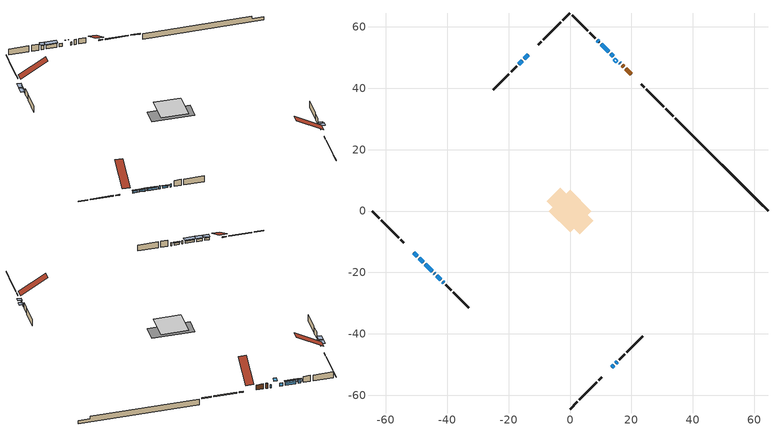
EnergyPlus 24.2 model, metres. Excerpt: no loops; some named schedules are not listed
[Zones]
conditioned space
 floor adiabatic (AdiabaticFloorConstruction): -6.85,0 0,6.85 6.85,0 0,-6.85 z0.92
 floor foundation (Slab1 construction): -7.57,3.22 -3.22,7.57 7.57,-3.22 3.22,-7.57 z-1.37
 wall outside (RimJoist1 construction): 0,-64.52 2.32,-62.2 / -64.52,0 -62.2,-2.32 / 0,64.52 -2.32,62.2 / 33.59,30.94 31.26,33.26 z0.92:1.22
 wall outside (RimJoist2 construction): 2.98,-61.54 8.74,-55.79 / -61.54,-2.98 -55.79,-8.74 / -2.98,61.54 -8.74,55.79 / 30.61,33.92 24.85,39.67 z0.92:1.22
 wall outside (RimJoist3 construction): 9.39,-55.13 10.4,-54.13 / -55.13,-9.39 -54.13,-10.4 / -9.39,55.13 -10.4,54.13 / 24.19,40.33 23.19,41.33 z0.92:1.22
 wall outside (AdiabaticWallConstruction 1): 19.91,44.62 18.18,46.34 / 17.53,47 17.09,47.43 z0.92:2.95
 wall outside (AdiabaticWallConstruction): 16.44,48.09 16.19,48.34 / -44.28,-20.25 -44.03,-20.5 / 14.09,50.43 13.35,51.18 / -41.46,-23.07 -41.21,-23.32 z0.92:2.14; 13.68,-50.85 14.22,-50.31 z0.92:2.45; 14.87,-49.65 15.41,-49.11 / -50.85,-13.68 -49.77,-14.76 z0.92:1.84; -49.11,-15.41 -47.82,-16.71 / -47.16,-17.36 -44.93,-19.59 z0.92:1.89; -43.37,-21.15 -42.11,-22.41 / -13.68,50.85 -14.94,49.59 z0.92:1.71; 12.69,51.83 10.11,54.42 z0.92:2.52; 9.45,55.07 8.87,55.65 z0.92:2.55; -15.59,48.93 -16.75,47.78 z0.92:1.66
 wall outside (Wall1 construction): 16.07,-48.45 17.9,-46.63 / -40.55,-23.98 -38.72,-25.8 / -17.4,47.12 -19.23,45.3 / 8.22,56.31 6.39,58.13 z0.92:3.36
 wall outside (Wall2 construction): 18.55,-45.97 23.63,-40.89 / -38.07,-26.46 -32.99,-31.54 / -19.88,44.64 -24.96,39.56 / 5.74,58.79 0.66,63.87 z0.92:3.36
 wall foundation (FoundationWall1 construction): 34.24,30.28,-1.37 34.24,30.28,0.92 61.5,3.03,0.92 61.5,3.03,-0.03 64.52,0,-0.03 64.52,0,-1.37
 window (WindowConstruction 8): 16.43,48.09 16.19,48.34 z0.92:2.14
 window (WindowConstruction 3): 13.68,-50.85 14.22,-50.31 z0.92:2.44
 window (WindowConstruction 4): 14.88,-49.65 15.41,-49.11 z0.92:1.83
 window (WindowConstruction 5): -50.85,-13.68 -49.77,-14.76 z0.92:1.83
 window (WindowConstruction 6): -49.11,-15.41 -47.82,-16.71 z0.92:1.89
 window (WindowConstruction 7): -47.16,-17.36 -44.93,-19.59 z0.92:1.89
 window (WindowConstruction 13): -44.28,-20.25 -44.03,-20.5 z0.92:2.14
 window (WindowConstruction 11): -43.37,-21.15 -42.11,-22.41 z0.92:1.71
 window (WindowConstruction 12): -13.68,50.85 -14.94,49.59 z0.92:1.71
 window (WindowConstruction 9): 14.09,50.44 13.35,51.17 z0.92:2.14
 window (WindowConstruction 10): -41.45,-23.07 -41.21,-23.32 z0.92:2.14
 window (WindowConstruction): 12.69,51.83 10.11,54.42 z0.92:2.52
 window (WindowConstruction 1): 9.45,55.07 8.87,55.65 z0.92:2.54
 window (WindowConstruction 2): -15.59,48.93 -16.75,47.78 z0.92:1.66
 door (Door): 19.91,44.62 18.18,46.34 z0.92:2.95
 door (Door 1): 17.53,47 17.09,47.43 z0.92:2.95
 ceiling adiabatic (AdiabaticFloorConstruction): 0,-6.85 6.85,0 0,6.85 -6.85,0 z0.92
 roof outside (Roof1 construction): 13.02,-51.5,3.36 6.22,-44.7,8.97 4.25,-46.67,8.97 11.05,-53.47,3.36; -51.5,-13.02,3.36 -44.7,-6.22,8.97 -46.67,-4.25,8.97 -53.47,-11.05,3.36; -13.02,51.5,3.36 -6.22,44.7,8.97 -4.25,46.67,8.97 -11.05,53.47,3.36; 20.56,43.96,3.36 13.76,37.15,8.97 15.73,35.18,8.97 22.53,41.99,3.36
 roof outside (AdiabaticRoofConstruction): 14.75,49.78,3.36 14.07,49.1,3.92 14.85,48.31,3.92 15.53,48.99,3.36
 skylight (SkylightConstruction): 14.75,49.78,3.36 14.07,49.1,3.92 14.85,48.31,3.92 15.53,48.99,3.36
shading: 14.43,-50.1 13.47,-51.06 14.54,-52.13 15.5,-51.17 z2.74; 15.63,-48.9 14.66,-49.86 15.74,-50.94 16.7,-49.98 z2.13; -49.56,-14.97 -51.06,-13.47 -52.13,-14.54 -50.63,-16.04 z2.13; -47.61,-16.92 -49.32,-15.2 -50.4,-16.28 -48.68,-17.99 z2.18; -44.72,-19.8 -47.37,-17.15 -48.45,-18.23 -45.8,-20.88 z2.18; -41.9,-22.62 -43.58,-20.94 -43.79,-21.15 -42.11,-22.84 z2.01; -15.15,49.38 -13.47,51.06 -14.54,52.13 -16.22,50.45 z2.01; 9.9,54.63 12.9,51.62 13.98,52.7 10.97,55.7 z2.82; 8.66,55.86 9.66,54.86 10.74,55.94 9.74,56.94 z2.84; -16.96,47.57 -15.38,49.14 -16.46,50.22 -18.03,48.64 z1.96
[Building]
Building 1: Terrain=Suburbs
[Site:Location]
Montreal Mirabel Intl AP_QC: Latitude {deg}=45.68; Longitude {deg}=-74.03; Time Zone {hr}=-5; Elevation {m}=82; Keep Site Location Information=Yes
[Site:GroundTemperature:Shallow]
0.642858, -1.75623, -1.94836, -0.80987, 3.76054, 8.30966, 12.2535, 14.7518, 14.9641, 12.9321, 9.08883, 4.67926
[Site:WaterMainsTemperature]
Calculation Method=Schedule; Temperature Schedule=mains temperature schedule
[Material] Roughness=Rough; Thermal Absorptance=0.9
Name | Thickness {m} | Conductivity {W/m-K} | Density {kg/m3} | Specific Heat {J/kg-K} | Solar Absorptance | Visible Absorptance
asphalt or fiberglass shingles | 0.00635 | 0.162714 | 1121.4 | 1465.45 | 0.4 | 0.4
asphalt or fiberglass shingles 1 | 0.00635 | 0.162714 | 1121.4 | 1465.45 | 0.7 | 0.7
concrete 4.0 in. | 0.1016 | 1.803125 | 2242.8 | 837.4 | 0.7 | 0.7
concrete 8.0 in. | 0.2032 | 1.803125 | 2242.8 | 837.4 | 0.7 | 0.7
door material | 0.04445 | 0.0639163 | 512.64 | 1214.23 | 0.7 | 0.7
exterior vertical ins | 0.067954 | 0.029427 | 32.04 | 1214.23 | 0.7 | 0.7
floor covering | 0.0127 | 0.0433444 | 54.468 | 1339.84 | 0.6 | 0.6
floor rigid ins; roof rigid ins 1; wall rigid ins 1 | 0.512978 | 0.029427 | 32.04 | 1214.23 | 0.7 | 0.7
floor stud and cavity | 0.1397 | 1.75129 | 37.0049 | 1207.88 | 0.7 | 0.7
furniture material conditioned space 1 | 0.1524 | 0.115458 | 640.8 | 1214.23 | 0.6 | 0.6
gypsum board | 0.0127 | 0.160291 | 801 | 837.4 | 0.6 | 0.6
gypsum board 1 | 0.0127 | 0.160291 | 801 | 837.4 | 0.7 | 0.7
osb sheathing 0.5 in. | 0.0127 | 0.115458 | 512.64 | 1214.23 | 0.7 | 0.7
osb sheathing 0.75 in. | 0.01905 | 0.115458 | 512.64 | 1214.23 | 0.7 | 0.7
osb sheathing 2.0 in. | 0.0508 | 0.115458 | 512.64 | 1214.23 | 0.7 | 0.7
rim joist rigid ins; wall rigid ins | 0.051816 | 0.029427 | 32.04 | 1214.23 | 0.7 | 0.7
rim joist rigid ins 1; roof rigid ins | 0.103632 | 0.029427 | 32.04 | 1214.23 | 0.7 | 0.7
rim joist stud and cavity | 0.0508 | 0.0363085 | 125.044 | 1163.47 | 0.6 | 0.6
rim joist stud and cavity 1 | 0.0508 | 0.0361266 | 125.044 | 1163.47 | 0.6 | 0.6
rim joist stud and cavity 2 | 0.0508 | 0.0597829 | 125.044 | 1163.47 | 0.6 | 0.6
roof stud and cavity | 0.2032 | 0.236639 | 78.34581 | 1123.46 | 0.7 | 0.7
roof stud and cavity 1 | 0.18415 | 1.78688 | 37.0049 | 1207.88 | 0.6 | 0.6
wall stud and cavity | 0.1397 | 0.14531 | 139.0536 | 1170.24 | 0.7 | 0.7
wall stud and cavity 1 | 0.1397 | 0.175919 | 139.0536 | 1170.24 | 0.7 | 0.7
wall stud and cavity 2 | 0.0889 | 0.380278 | 52.3479 | 1209.89 | 0.7 | 0.7
wall stud and cavity 3 | 0.0889 | 0.391764 | 83.0341 | 1211.67 | 0.7 | 0.7
wood siding | 0.0254 | 0.102417 | 544.68 | 1172.36 | 0.4 | 0.4
wood siding 1; wood siding 2; wood siding 3 | 0.0254 | 0.102417 | 544.68 | 1172.36 | 0.7 | 0.7
[WindowMaterial:SimpleGlazingSystem]
Name | U-Factor {W/m2-K} | Solar Heat Gain Coefficient
SkylightMaterial | 2.57744 | 0.5148
WindowMaterial | 2.904297 | 0.65
WindowMaterial 1 | 2.95029 | 0.58
WindowMaterial 10 | 3.05079 | 0.43
WindowMaterial 11 | 3.03319 | 0.49
WindowMaterial 12 | 2.97754 | 0.54
WindowMaterial 2 | 2.986628 | 0.52
WindowMaterial 3 | 2.958238 | 0.57
WindowMaterial 4 | 2.97868 | 0.53
WindowMaterial 5 | 3.03092 | 0.49
WindowMaterial 6 | 3.01899 | 0.51
WindowMaterial 7 | 2.97357 | 0.57
WindowMaterial 8 | 3.11041 | 0.4
WindowMaterial 9 | 2.98209 | 0.61
[Construction]
AdiabaticFloorConstruction: floor stud and cavity, floor rigid ins, osb sheathing 0.75 in., floor covering
AdiabaticRoofConstruction: asphalt or fiberglass shingles 1, roof rigid ins 1, osb sheathing 0.75 in., roof stud and cavity 1
AdiabaticWallConstruction: wood siding 2, wall rigid ins 1, wall stud and cavity 2, gypsum board
AdiabaticWallConstruction 1: wood siding 3, wall rigid ins 1, wall stud and cavity 2, gypsum board
Door; Door 1: door material
FoundationWall1 construction: concrete 8.0 in., gypsum board 1
furniture construction conditioned space 1: furniture material conditioned space 1
PartitionWallConstruction: gypsum board, wall stud and cavity 3, gypsum board
RimJoist1 construction: wood siding 1, rim joist rigid ins, osb sheathing 2.0 in., rim joist stud and cavity
RimJoist2 construction: wood siding 1, rim joist rigid ins, osb sheathing 2.0 in., rim joist stud and cavity 1
RimJoist3 construction: wood siding 1, rim joist rigid ins 1, osb sheathing 2.0 in., rim joist stud and cavity 2
Roof1 construction: asphalt or fiberglass shingles, roof rigid ins, osb sheathing 0.75 in., roof stud and cavity, gypsum board
SkylightConstruction: SkylightMaterial
Slab1 construction: concrete 4.0 in.
Wall1 construction: wood siding, wall rigid ins, osb sheathing 0.5 in., wall stud and cavity, gypsum board
Wall2 construction: wood siding, wall rigid ins, osb sheathing 0.5 in., wall stud and cavity 1, gypsum board
WindowConstruction: WindowMaterial
WindowConstruction 1: WindowMaterial 1
WindowConstruction 10; WindowConstruction 13: WindowMaterial 10
WindowConstruction 11: WindowMaterial 11
WindowConstruction 12: WindowMaterial 12
WindowConstruction 2: WindowMaterial 2
WindowConstruction 3: WindowMaterial 3
WindowConstruction 4: WindowMaterial 4
WindowConstruction 5: WindowMaterial 5
WindowConstruction 6: WindowMaterial 6
WindowConstruction 7: WindowMaterial 7
WindowConstruction 8: WindowMaterial 8
WindowConstruction 9: WindowMaterial 9
[Zone]
conditioned space: Multiplier=1; Volume {m3}=576.9; Part of Total Floor Area=Yes
[Space]
conditioned space 1: Zone=conditioned space; Volume {m3}=576.9
[SurfaceProperty:ExposedFoundationPerimeter]
Slab1: Exposed Perimeter Calculation Method=TotalExposedPerimeter; Total Exposed Perimeter {m}=42.824
[InternalMass] Zone or ZoneList=conditioned space; Space or SpaceList=conditioned space 1
Name | Construction | Surface Area {m2}
furniture mass conditioned space 1 | furniture construction conditioned space 1 | 75.0518
partition wall mass | PartitionWallConstruction | 187.63
[Lights]
interior lighting: Zone or ZoneList or Space or SpaceList=conditioned space 1; Schedule=interior lighting schedule; Design Level Calculation Method=LightingLevel; Lighting Level {W}=343.2; Return Air Fraction=0; Fraction Radiant=0.6; Fraction Visible=0.2; Fraction Replaceable=1
[People]
occupants: Zone or ZoneList or Space or SpaceList=conditioned space 1; Number of People Schedule=occupants schedule; Number of People Calculation Method=People; Number of People=3; Fraction Radiant=0.314171; Sensible Heat Fraction=0.56303; Activity Level Schedule=occupants activity schedule; Carbon Dioxide Generation Rate {m3/s-W}=0; Enable ASHRAE 55 Comfort Warnings=No; Mean Radiant Temperature Calculation Type=EnclosureAveraged
[ElectricEquipment] Zone or ZoneList or Space or SpaceList=conditioned space 1; Design Level Calculation Method=EquipmentLevel
Name | Schedule | Design Level {W} | Fraction Latent | Fraction Radiant | Fraction Lost
clothes dryer | clothes dryer schedule | 140.772 | 0.015 | 0.081 | 0.85
clothes washer | clothes washer schedule | 32.1985 | 0.03 | 0.162 | 0.7
cooking range | cooking range schedule | 215.147 | 0.08 | 0.432 | 0.2
dishwasher | dishwasher schedule | 66.8632 | 0.3 | 0.18 | 0.4
fridge | fridge schedule | 72.9452 | 0 | 0.6 | 0
mech vent house fan | mech vent house fan schedule | 0 | 0 | 0 | 1
mech vent house fan cfis | mech vent house fan cfis schedule | 0 | 0 | 0 | 0
mech vent range fan 0 | mech vent range fan 0 schedule | 57 | 0 | 0 | 1
misc plug loads | misc plug loads schedule | 494.7 | 0.045 | 0.513 | 0.1
whole house fan | Always On Discrete | 0 | 0 | 0 | 1
[OtherEquipment] Zone or ZoneList or Space or SpaceList=conditioned space 1; Design Level Calculation Method=EquipmentLevel
Name | Fuel Type | Schedule | Design Level {W} | Fraction Latent | Fraction Radiant | Fraction Lost
clothes dryer 1 | Electricity | clothes dryer schedule | 0 | 0.015 | 0.081 | 0.85
cooking range 1 | Electricity | cooking range schedule | 0 | 0.08 | 0.432 | 0.2
general water use latent | None | general water use schedule | 62.594 | 1 | 0 | 0
general water use sensible | None | general water use schedule | -61.6891 | 0 | 0.6 | 0
mech vent house fan latent load | None | Always On Discrete | 0 | 1 | 0 | 0
mech vent house fan sensible load | None | Always On Discrete | 0 | 0 | 0 | 0
water heater energy adjustment1 | Electricity | Always On Discrete | 0.01 | 0 | 0 | 1
[ZoneInfiltration:DesignFlowRate] Zone or ZoneList or Space or SpaceList=conditioned space 1; Schedule=Always On Discrete; Design Flow Rate Calculation Method=Flow/Zone; Design Flow Rate {m3/s}=0
infil flow; natural vent flow; whole house fan flow
[ZoneControl:Thermostat]
conditioned space Thermostat: Zone or ZoneList=conditioned space; Control Type Schedule=conditioned space Thermostat Schedule; Control 1=conditioned space temperature setpoint; Temperature Difference Between Cutout And Setpoint {deltaC}=0
[ThermostatSetpoint:DualSetpoint]
conditioned space temperature setpoint: Heating Setpoint Temperature Schedule=heating setpoint; Cooling Setpoint Temperature Schedule=cooling setpoint
[Zone equipment]
conditioned space: electric baseboard
[Foundation:Kiva]
Foundation Kiva 1: Initial Indoor Air Temperature {C}=18; Wall Height Above Grade {m}=0.919978; Wall Depth Below Slab {m}=0.2032; Custom Block Material Name 1=exterior vertical ins; Custom Block Depth 1 {m}=2.28999; Custom Block X Position 1 {m}=0.2159; Custom Block Z Position 1 {m}=0
[Foundation:Kiva:Settings]
Soil Conductivity {W/m-K}=0.849921; Soil Density {kg/m3}=1842.3; Soil Specific Heat {J/kg-K}=418.7; Ground Solar Absorptivity=0.9; Ground Thermal Absorptivity=0.9; Ground Surface Roughness {m}=0.03; Far-Field Width {m}=40; Deep-Ground Boundary Condition=ZeroFlux; Deep-Ground Depth {m}=40; Minimum Cell Dimension {m}=0.2; Maximum Cell Growth Coefficient=3; Simulation Timestep=Timestep
[Exterior:Lights]
exterior lighting: Schedule=exterior lighting schedule; Design Level {W}=75.6
[EnergyManagementSystem:Sensor] Output:Variable or Output:Meter Index Key=conditioned space
Name | Output:Variable or Output:Meter
conditioned_space_clg_unmet_s | Zone Cooling Setpoint Not Met Time
conditioned_space_htg_unmet_s | Zone Heating Setpoint Not Met Time
fridge_tin_s; tin_s; tin_s_1 | Zone Mean Air Temperature
tout_s | Zone Outdoor Air Drybulb Temperature
win_s | Zone Air Humidity Ratio
[Schedule:Week:Daily]
interior lighting schedule Week Rule - Jan1-Jan27: interior lighting schedule day, interior lighting schedule day, interior lighting schedule day, interior lighting schedule day, interior lighting schedule day, interior lighting schedule day, interior lighting schedule day, interior lighting schedule default day, interior lighting schedule default day, interior lighting schedule default day, interior lighting schedule default day, interior lighting schedule default day
interior lighting schedule Week Rule - Jan28-Feb3: interior lighting schedule day, interior lighting schedule day, interior lighting schedule day, interior lighting schedule day, interior lighting schedule day 1, interior lighting schedule day 1, interior lighting schedule day 1, interior lighting schedule default day, interior lighting schedule default day, interior lighting schedule default day, interior lighting schedule default day, interior lighting schedule default day
interior lighting schedule Week Rule - Feb4-Feb24: interior lighting schedule day 1, interior lighting schedule day 1, interior lighting schedule day 1, interior lighting schedule day 1, interior lighting schedule day 1, interior lighting schedule day 1, interior lighting schedule day 1, interior lighting schedule default day, interior lighting schedule default day, interior lighting schedule default day, interior lighting schedule default day, interior lighting schedule default day
interior lighting schedule Week Rule - Feb25-Mar3: interior lighting schedule day 1, interior lighting schedule day 1, interior lighting schedule day 1, interior lighting schedule day 1, interior lighting schedule day 2, interior lighting schedule day 2, interior lighting schedule day 2, interior lighting schedule default day, interior lighting schedule default day, interior lighting schedule default day, interior lighting schedule default day, interior lighting schedule default day
interior lighting schedule Week Rule - Mar4-Mar31: interior lighting schedule day 2, interior lighting schedule day 2, interior lighting schedule day 2, interior lighting schedule day 2, interior lighting schedule day 2, interior lighting schedule day 2, interior lighting schedule day 2, interior lighting schedule default day, interior lighting schedule default day, interior lighting schedule default day, interior lighting schedule default day, interior lighting schedule default day
interior lighting schedule Week Rule - Apr1-Apr28: interior lighting schedule day 3, interior lighting schedule day 3, interior lighting schedule day 3, interior lighting schedule day 3, interior lighting schedule day 3, interior lighting schedule day 3, interior lighting schedule day 3, interior lighting schedule default day, interior lighting schedule default day, interior lighting schedule default day, interior lighting schedule default day, interior lighting schedule default day
interior lighting schedule Week Rule - Apr29-May5: interior lighting schedule day 3, interior lighting schedule day 3, interior lighting schedule day 4, interior lighting schedule day 4, interior lighting schedule day 4, interior lighting schedule day 4, interior lighting schedule day 4, interior lighting schedule default day, interior lighting schedule default day, interior lighting schedule default day, interior lighting schedule default day, interior lighting schedule default day
interior lighting schedule Week Rule - May6-May26: interior lighting schedule day 4, interior lighting schedule day 4, interior lighting schedule day 4, interior lighting schedule day 4, interior lighting schedule day 4, interior lighting schedule day 4, interior lighting schedule day 4, interior lighting schedule default day, interior lighting schedule default day, interior lighting schedule default day, interior lighting schedule default day, interior lighting schedule default day
interior lighting schedule Week Rule - May27-Jun2: interior lighting schedule day 4, interior lighting schedule day 4, interior lighting schedule day 4, interior lighting schedule day 4, interior lighting schedule day 4, interior lighting schedule day 5, interior lighting schedule day 5, interior lighting schedule default day, interior lighting schedule default day, interior lighting schedule default day, interior lighting schedule default day, interior lighting schedule default day
interior lighting schedule Week Rule - Jun3-Jun30: interior lighting schedule day 5, interior lighting schedule day 5, interior lighting schedule day 5, interior lighting schedule day 5, interior lighting schedule day 5, interior lighting schedule day 5, interior lighting schedule day 5, interior lighting schedule default day, interior lighting schedule default day, interior lighting schedule default day, interior lighting schedule default day, interior lighting schedule default day
interior lighting schedule Week Rule - Jul1-Jul28: interior lighting schedule day 6, interior lighting schedule day 6, interior lighting schedule day 6, interior lighting schedule day 6, interior lighting schedule day 6, interior lighting schedule day 6, interior lighting schedule day 6, interior lighting schedule default day, interior lighting schedule default day, interior lighting schedule default day, interior lighting schedule default day, interior lighting schedule default day
interior lighting schedule Week Rule - Jul29-Aug4: interior lighting schedule day 6, interior lighting schedule day 6, interior lighting schedule day 6, interior lighting schedule day 7, interior lighting schedule day 7, interior lighting schedule day 7, interior lighting schedule day 7, interior lighting schedule default day, interior lighting schedule default day, interior lighting schedule default day, interior lighting schedule default day, interior lighting schedule default day
interior lighting schedule Week Rule - Aug5-Aug25: interior lighting schedule day 7, interior lighting schedule day 7, interior lighting schedule day 7, interior lighting schedule day 7, interior lighting schedule day 7, interior lighting schedule day 7, interior lighting schedule day 7, interior lighting schedule default day, interior lighting schedule default day, interior lighting schedule default day, interior lighting schedule default day, interior lighting schedule default day
interior lighting schedule Week Rule - Aug26-Sep1: interior lighting schedule day 7, interior lighting schedule day 7, interior lighting schedule day 7, interior lighting schedule day 7, interior lighting schedule day 7, interior lighting schedule day 7, interior lighting schedule day 8, interior lighting schedule default day, interior lighting schedule default day, interior lighting schedule default day, interior lighting schedule default day, interior lighting schedule default day
interior lighting schedule Week Rule - Sep2-Sep29: interior lighting schedule day 8, interior lighting schedule day 8, interior lighting schedule day 8, interior lighting schedule day 8, interior lighting schedule day 8, interior lighting schedule day 8, interior lighting schedule day 8, interior lighting schedule default day, interior lighting schedule default day, interior lighting schedule default day, interior lighting schedule default day, interior lighting schedule default day
interior lighting schedule Week Rule - Sep30-Oct6: interior lighting schedule day 8, interior lighting schedule day 9, interior lighting schedule day 9, interior lighting schedule day 9, interior lighting schedule day 9, interior lighting schedule day 9, interior lighting schedule day 9, interior lighting schedule default day, interior lighting schedule default day, interior lighting schedule default day, interior lighting schedule default day, interior lighting schedule default day
interior lighting schedule Week Rule - Oct7-Oct27: interior lighting schedule day 9, interior lighting schedule day 9, interior lighting schedule day 9, interior lighting schedule day 9, interior lighting schedule day 9, interior lighting schedule day 9, interior lighting schedule day 9, interior lighting schedule default day, interior lighting schedule default day, interior lighting schedule default day, interior lighting schedule default day, interior lighting schedule default day
interior lighting schedule Week Rule - Oct28-Nov3: interior lighting schedule day 9, interior lighting schedule day 9, interior lighting schedule day 9, interior lighting schedule day 9, interior lighting schedule day 10, interior lighting schedule day 10, interior lighting schedule day 10, interior lighting schedule default day, interior lighting schedule default day, interior lighting schedule default day, interior lighting schedule default day, interior lighting schedule default day
interior lighting schedule Week Rule - Nov4-Nov24: interior lighting schedule day 10, interior lighting schedule day 10, interior lighting schedule day 10, interior lighting schedule day 10, interior lighting schedule day 10, interior lighting schedule day 10, interior lighting schedule day 10, interior lighting schedule default day, interior lighting schedule default day, interior lighting schedule default day, interior lighting schedule default day, interior lighting schedule default day
interior lighting schedule Week Rule - Nov25-Dec1: interior lighting schedule day 10, interior lighting schedule day 10, interior lighting schedule day 10, interior lighting schedule day 10, interior lighting schedule day 10, interior lighting schedule day 10, interior lighting schedule day 11, interior lighting schedule default day, interior lighting schedule default day, interior lighting schedule default day, interior lighting schedule default day, interior lighting schedule default day
interior lighting schedule Week Rule - Dec2-Dec31: interior lighting schedule day 11, interior lighting schedule day 11, interior lighting schedule day 11, interior lighting schedule day 11, interior lighting schedule day 11, interior lighting schedule day 11, interior lighting schedule day 11, interior lighting schedule default day, interior lighting schedule default day, interior lighting schedule default day, interior lighting schedule default day, interior lighting schedule default day
occupants schedule Week Rule - Jan1-Dec31: occupants schedule day, occupants schedule day, occupants schedule day, occupants schedule day, occupants schedule day, occupants schedule day, occupants schedule day, occupants schedule default day, occupants schedule default day, occupants schedule default day, occupants schedule default day, occupants schedule default day
clothes dryer schedule Week Rule - Jan1-Dec31: clothes dryer schedule day, clothes dryer schedule day, clothes dryer schedule day, clothes dryer schedule day, clothes dryer schedule day, clothes dryer schedule day, clothes dryer schedule day, clothes dryer schedule default day, clothes dryer schedule default day, clothes dryer schedule default day, clothes dryer schedule default day, clothes dryer schedule default day
clothes washer schedule Week Rule - Jan1-Dec31: clothes washer schedule day, clothes washer schedule day, clothes washer schedule day, clothes washer schedule day, clothes washer schedule day, clothes washer schedule day, clothes washer schedule day, clothes washer schedule default day, clothes washer schedule default day, clothes washer schedule default day, clothes washer schedule default day, clothes washer schedule default day
cooking range schedule Week Rule - Jan1-Dec31: cooking range schedule day, cooking range schedule day, cooking range schedule day, cooking range schedule day, cooking range schedule day, cooking range schedule day, cooking range schedule day, cooking range schedule default day, cooking range schedule default day, cooking range schedule default day, cooking range schedule default day, cooking range schedule default day
dishwasher schedule Week Rule - Jan1-Dec31: dishwasher schedule day, dishwasher schedule day, dishwasher schedule day, dishwasher schedule day, dishwasher schedule day, dishwasher schedule day, dishwasher schedule day, dishwasher schedule default day, dishwasher schedule default day, dishwasher schedule default day, dishwasher schedule default day, dishwasher schedule default day
mech vent range fan 0 schedule Week Rule - Jan1-Dec31: mech vent range fan 0 schedule day, mech vent range fan 0 schedule day, mech vent range fan 0 schedule day, mech vent range fan 0 schedule day, mech vent range fan 0 schedule day, mech vent range fan 0 schedule day, mech vent range fan 0 schedule day, mech vent range fan 0 schedule default day, mech vent range fan 0 schedule default day, mech vent range fan 0 schedule default day, mech vent range fan 0 schedule default day, mech vent range fan 0 schedule default day
misc plug loads schedule Week Rule - Jan1-Dec31: misc plug loads schedule day, misc plug loads schedule day, misc plug loads schedule day, misc plug loads schedule day, misc plug loads schedule day, misc plug loads schedule day, misc plug loads schedule day, misc plug loads schedule default day, misc plug loads schedule default day, misc plug loads schedule default day, misc plug loads schedule default day, misc plug loads schedule default day
general water use schedule Week Rule - Jan1-Dec31: general water use schedule day, general water use schedule day, general water use schedule day, general water use schedule day, general water use schedule day, general water use schedule day, general water use schedule day, general water use schedule default day, general water use schedule default day, general water use schedule default day, general water use schedule default day, general water use schedule default day
exterior lighting schedule Week Rule - Jan1-Jan27: exterior lighting schedule day, exterior lighting schedule day, exterior lighting schedule day, exterior lighting schedule day, exterior lighting schedule day, exterior lighting schedule day, exterior lighting schedule day, exterior lighting schedule default day, exterior lighting schedule default day, exterior lighting schedule default day, exterior lighting schedule default day, exterior lighting schedule default day
exterior lighting schedule Week Rule - Jan28-Feb3: exterior lighting schedule day, exterior lighting schedule day, exterior lighting schedule day, exterior lighting schedule day, exterior lighting schedule day 1, exterior lighting schedule day 1, exterior lighting schedule day 1, exterior lighting schedule default day, exterior lighting schedule default day, exterior lighting schedule default day, exterior lighting schedule default day, exterior lighting schedule default day
exterior lighting schedule Week Rule - Feb4-Feb24: exterior lighting schedule day 1, exterior lighting schedule day 1, exterior lighting schedule day 1, exterior lighting schedule day 1, exterior lighting schedule day 1, exterior lighting schedule day 1, exterior lighting schedule day 1, exterior lighting schedule default day, exterior lighting schedule default day, exterior lighting schedule default day, exterior lighting schedule default day, exterior lighting schedule default day
exterior lighting schedule Week Rule - Feb25-Mar3: exterior lighting schedule day 1, exterior lighting schedule day 1, exterior lighting schedule day 1, exterior lighting schedule day 1, exterior lighting schedule day 2, exterior lighting schedule day 2, exterior lighting schedule day 2, exterior lighting schedule default day, exterior lighting schedule default day, exterior lighting schedule default day, exterior lighting schedule default day, exterior lighting schedule default day
exterior lighting schedule Week Rule - Mar4-Mar31: exterior lighting schedule day 2, exterior lighting schedule day 2, exterior lighting schedule day 2, exterior lighting schedule day 2, exterior lighting schedule day 2, exterior lighting schedule day 2, exterior lighting schedule day 2, exterior lighting schedule default day, exterior lighting schedule default day, exterior lighting schedule default day, exterior lighting schedule default day, exterior lighting schedule default day
exterior lighting schedule Week Rule - Apr1-Apr28: exterior lighting schedule day 3, exterior lighting schedule day 3, exterior lighting schedule day 3, exterior lighting schedule day 3, exterior lighting schedule day 3, exterior lighting schedule day 3, exterior lighting schedule day 3, exterior lighting schedule default day, exterior lighting schedule default day, exterior lighting schedule default day, exterior lighting schedule default day, exterior lighting schedule default day
exterior lighting schedule Week Rule - Apr29-May5: exterior lighting schedule day 3, exterior lighting schedule day 3, exterior lighting schedule day 4, exterior lighting schedule day 4, exterior lighting schedule day 4, exterior lighting schedule day 4, exterior lighting schedule day 4, exterior lighting schedule default day, exterior lighting schedule default day, exterior lighting schedule default day, exterior lighting schedule default day, exterior lighting schedule default day
exterior lighting schedule Week Rule - May6-May26: exterior lighting schedule day 4, exterior lighting schedule day 4, exterior lighting schedule day 4, exterior lighting schedule day 4, exterior lighting schedule day 4, exterior lighting schedule day 4, exterior lighting schedule day 4, exterior lighting schedule default day, exterior lighting schedule default day, exterior lighting schedule default day, exterior lighting schedule default day, exterior lighting schedule default day
exterior lighting schedule Week Rule - May27-Jun2: exterior lighting schedule day 4, exterior lighting schedule day 4, exterior lighting schedule day 4, exterior lighting schedule day 4, exterior lighting schedule day 4, exterior lighting schedule day 5, exterior lighting schedule day 5, exterior lighting schedule default day, exterior lighting schedule default day, exterior lighting schedule default day, exterior lighting schedule default day, exterior lighting schedule default day
exterior lighting schedule Week Rule - Jun3-Jun30: exterior lighting schedule day 5, exterior lighting schedule day 5, exterior lighting schedule day 5, exterior lighting schedule day 5, exterior lighting schedule day 5, exterior lighting schedule day 5, exterior lighting schedule day 5, exterior lighting schedule default day, exterior lighting schedule default day, exterior lighting schedule default day, exterior lighting schedule default day, exterior lighting schedule default day
exterior lighting schedule Week Rule - Jul1-Jul28: exterior lighting schedule day 6, exterior lighting schedule day 6, exterior lighting schedule day 6, exterior lighting schedule day 6, exterior lighting schedule day 6, exterior lighting schedule day 6, exterior lighting schedule day 6, exterior lighting schedule default day, exterior lighting schedule default day, exterior lighting schedule default day, exterior lighting schedule default day, exterior lighting schedule default day
exterior lighting schedule Week Rule - Jul29-Aug4: exterior lighting schedule day 6, exterior lighting schedule day 6, exterior lighting schedule day 6, exterior lighting schedule day 7, exterior lighting schedule day 7, exterior lighting schedule day 7, exterior lighting schedule day 7, exterior lighting schedule default day, exterior lighting schedule default day, exterior lighting schedule default day, exterior lighting schedule default day, exterior lighting schedule default day
exterior lighting schedule Week Rule - Aug5-Aug25: exterior lighting schedule day 7, exterior lighting schedule day 7, exterior lighting schedule day 7, exterior lighting schedule day 7, exterior lighting schedule day 7, exterior lighting schedule day 7, exterior lighting schedule day 7, exterior lighting schedule default day, exterior lighting schedule default day, exterior lighting schedule default day, exterior lighting schedule default day, exterior lighting schedule default day
exterior lighting schedule Week Rule - Aug26-Sep1: exterior lighting schedule day 7, exterior lighting schedule day 7, exterior lighting schedule day 7, exterior lighting schedule day 7, exterior lighting schedule day 7, exterior lighting schedule day 7, exterior lighting schedule day 8, exterior lighting schedule default day, exterior lighting schedule default day, exterior lighting schedule default day, exterior lighting schedule default day, exterior lighting schedule default day
exterior lighting schedule Week Rule - Sep2-Sep29: exterior lighting schedule day 8, exterior lighting schedule day 8, exterior lighting schedule day 8, exterior lighting schedule day 8, exterior lighting schedule day 8, exterior lighting schedule day 8, exterior lighting schedule day 8, exterior lighting schedule default day, exterior lighting schedule default day, exterior lighting schedule default day, exterior lighting schedule default day, exterior lighting schedule default day
exterior lighting schedule Week Rule - Sep30-Oct6: exterior lighting schedule day 8, exterior lighting schedule day 9, exterior lighting schedule day 9, exterior lighting schedule day 9, exterior lighting schedule day 9, exterior lighting schedule day 9, exterior lighting schedule day 9, exterior lighting schedule default day, exterior lighting schedule default day, exterior lighting schedule default day, exterior lighting schedule default day, exterior lighting schedule default day
[Schedule:Year]
interior lighting schedule: interior lighting schedule Week Rule - Jan1-Jan27, 1, 1, 1, 27, interior lighting schedule Week Rule - Jan28-Feb3, 1, 28, 2, 3, interior lighting schedule Week Rule - Feb4-Feb24, 2, 4, 2, 24, interior lighting schedule Week Rule - Feb25-Mar3, 2, 25, 3, 3, interior lighting schedule Week Rule - Mar4-Mar31, 3, 4, 3, 31, interior lighting schedule Week Rule - Apr1-Apr28, 4, 1, 4, 28, interior lighting schedule Week Rule - Apr29-May5, 4, 29, 5, 5, interior lighting schedule Week Rule - May6-May26, 5, 6, 5, 26, interior lighting schedule Week Rule - May27-Jun2, 5, 27, 6, 2, interior lighting schedule Week Rule - Jun3-Jun30, 6, 3, 6, 30, interior lighting schedule Week Rule - Jul1-Jul28, 7, 1, 7, 28, interior lighting schedule Week Rule - Jul29-Aug4, 7, 29, 8, 4, interior lighting schedule Week Rule - Aug5-Aug25, 8, 5, 8, 25, interior lighting schedule Week Rule - Aug26-Sep1, 8, 26, 9, 1, interior lighting schedule Week Rule - Sep2-Sep29, 9, 2, 9, 29, interior lighting schedule Week Rule - Sep30-Oct6, 9, 30, 10, 6, interior lighting schedule Week Rule - Oct7-Oct27, 10, 7, 10, 27, interior lighting schedule Week Rule - Oct28-Nov3, 10, 28, 11, 3, interior lighting schedule Week Rule - Nov4-Nov24, 11, 4, 11, 24, interior lighting schedule Week Rule - Nov25-Dec1, 11, 25, 12, 1, interior lighting schedule Week Rule - Dec2-Dec31, 12, 2, 12, 31
occupants schedule: occupants schedule Week Rule - Jan1-Dec31, 1, 1, 12, 31
clothes dryer schedule: clothes dryer schedule Week Rule - Jan1-Dec31, 1, 1, 12, 31
clothes washer schedule: clothes washer schedule Week Rule - Jan1-Dec31, 1, 1, 12, 31
cooking range schedule: cooking range schedule Week Rule - Jan1-Dec31, 1, 1, 12, 31
dishwasher schedule: dishwasher schedule Week Rule - Jan1-Dec31, 1, 1, 12, 31
mech vent range fan 0 schedule: mech vent range fan 0 schedule Week Rule - Jan1-Dec31, 1, 1, 12, 31
misc plug loads schedule: misc plug loads schedule Week Rule - Jan1-Dec31, 1, 1, 12, 31
general water use schedule: general water use schedule Week Rule - Jan1-Dec31, 1, 1, 12, 31
exterior lighting schedule: exterior lighting schedule Week Rule - Jan1-Jan27, 1, 1, 1, 27, exterior lighting schedule Week Rule - Jan28-Feb3, 1, 28, 2, 3, exterior lighting schedule Week Rule - Feb4-Feb24, 2, 4, 2, 24, exterior lighting schedule Week Rule - Feb25-Mar3, 2, 25, 3, 3, exterior lighting schedule Week Rule - Mar4-Mar31, 3, 4, 3, 31, exterior lighting schedule Week Rule - Apr1-Apr28, 4, 1, 4, 28, exterior lighting schedule Week Rule - Apr29-May5, 4, 29, 5, 5, exterior lighting schedule Week Rule - May6-May26, 5, 6, 5, 26, exterior lighting schedule Week Rule - May27-Jun2, 5, 27, 6, 2, exterior lighting schedule Week Rule - Jun3-Jun30, 6, 3, 6, 30, exterior lighting schedule Week Rule - Jul1-Jul28, 7, 1, 7, 28, exterior lighting schedule Week Rule - Jul29-Aug4, 7, 29, 8, 4, exterior lighting schedule Week Rule - Aug5-Aug25, 8, 5, 8, 25, exterior lighting schedule Week Rule - Aug26-Sep1, 8, 26, 9, 1, exterior lighting schedule Week Rule - Sep2-Sep29, 9, 2, 9, 29, exterior lighting schedule Week Rule - Sep30-Oct6, 9, 30, 10, 6, exterior lighting schedule Week Rule - Oct7-Oct27, 10, 7, 10, 27, exterior lighting schedule Week Rule - Oct28-Nov3, 10, 28, 11, 3, exterior lighting schedule Week Rule - Nov4-Nov24, 11, 4, 11, 24, exterior lighting schedule Week Rule - Nov25-Dec1, 11, 25, 12, 1, exterior lighting schedule Week Rule - Dec2-Dec31, 12, 2, 12, 31
[Schedule:Constant]
Name | Hourly Value
occupants activity schedule | 117.228
fridge schedule | 0
mech vent house fan schedule; mech vent house fan cfis schedule; Always On Discrete | 1
[Schedule:Compact]
conditioned space Thermostat Schedule: Through: 12/31, For: AllDays, Until: 24:00, 4
mains temperature schedule: Through: 01/01, For: AllDays, Until: 24:00, 5.61444, Through: 01/02, For: AllDays, Until: 24:00, 5.535, Through: 01/03, For: AllDays, Until: 24:00, 5.45667, Through: 01/04, For: AllDays, Until: 24:00, 5.37944, Through: 01/05, For: AllDays, Until: 24:00, 5.30333, Through: 01/06, For: AllDays, Until: 24:00, 5.22889, Through: 01/07, For: AllDays, Until: 24:00, 5.15611, Through: 01/08, For: AllDays, Until: 24:00, 5.08389, Through: 01/09, For: AllDays, Until: 24:00, 5.01333, Through: 01/10, For: AllDays, Until: 24:00, 4.94444, Through: 01/11, For: AllDays, Until: 24:00, 4.87667, Through: 01/12, For: AllDays, Until: 24:00, 4.81056, Through: 01/13, For: AllDays, Until: 24:00, 4.74556, Through: 01/14, For: AllDays, Until: 24:00, 4.68222, Through: 01/15, For: AllDays, Until: 24:00, 4.62056, Through: 01/16, For: AllDays, Until: 24:00, 4.56, Through: 01/17, For: AllDays, Until: 24:00, 4.50111, Through: 01/18, For: AllDays, Until: 24:00, 4.44389, Through: 01/19, For: AllDays, Until: 24:00, 4.38778, Through: 01/20, For: AllDays, Until: 24:00, 4.33389, Through: 01/21, For: AllDays, Until: 24:00, 4.28111, Through: 01/22, For: AllDays, Until: 24:00, 4.23, Through: 01/23, For: AllDays, Until: 24:00, 4.18056, Through: 01/24, For: AllDays, Until: 24:00, 4.13278, Through: 01/25, For: AllDays, Until: 24:00, 4.08667, Through: 01/26, For: AllDays, Until: 24:00, 4.04222, Through: 01/27, For: AllDays, Until: 24:00, 3.99944, Through: 01/28, For: AllDays, Until: 24:00, 3.95833, Through: 01/29, For: AllDays, Until: 24:00, 3.91889, Through: 01/30, For: AllDays, Until: 24:00, 3.88111, Through: 01/31, For: AllDays, Until: 24:00, 3.845, Through: 02/01, For: AllDays, Until: 24:00, 3.81056, Through: 02/02, For: AllDays, Until: 24:00, 3.77778, Through: 02/03, For: AllDays, Until: 24:00, 3.74722, Through: 02/04, For: AllDays, Until: 24:00, 3.71833, Through: 02/05, For: AllDays, Until: 24:00, 3.69056, Through: 02/06, For: AllDays, Until: 24:00, 3.66556, Through: 02/07, For: AllDays, Until: 24:00, 3.64167, Through: 02/08, For: AllDays, Until: 24:00, 3.61944, Through: 02/09, For: AllDays, Until: 24:00, 3.59944, Through: 02/10, For: AllDays, Until: 24:00, 3.58111, Through: 02/11, For: AllDays, Until: 24:00, 3.56444, Through: 02/12, For: AllDays, Until: 24:00, 3.55, Through: 02/13, For: AllDays, Until: 24:00, 3.53667, Through: 02/14, For: AllDays, Until: 24:00, 3.52556, Through: 02/15, For: AllDays, Until: 24:00, 3.51667, Through: 02/16, For: AllDays, Until: 24:00, 3.50889, Through: 02/17, For: AllDays, Until: 24:00, 3.50333, Through: 02/18, For: AllDays, Until: 24:00, 3.49944, Through: 02/19, For: AllDays, Until: 24:00, 3.49778, Through: 02/20, For: AllDays, Until: 24:00, 3.49778, Through: 02/21, For: AllDays, Until: 24:00, 3.49944, Through: 02/22, For: AllDays, Until: 24:00, 3.50278, Through: 02/23, For: AllDays, Until: 24:00, 3.50833, Through: 02/24, For: AllDays, Until: 24:00, 3.515, Through: 02/25, For: AllDays, Until: 24:00, 3.52444, Through: 02/26, For: AllDays, Until: 24:00, 3.535, Through: 02/27, For: AllDays, Until: 24:00, 3.54778, Through: 02/28, For: AllDays, Until: 24:00, 3.56222, Through: 03/01, For: AllDays, Until: 24:00, 3.57833, Through: 03/02, For: AllDays, Until: 24:00, 3.59667, Through: 03/03, For: AllDays, Until: 24:00, 3.61667, Through: 03/04, For: AllDays, Until: 24:00, 3.63833, Through: 03/05, For: AllDays, Until: 24:00, 3.66167, Through: 03/06, For: AllDays, Until: 24:00, 3.68667, Through: 03/07, For: AllDays, Until: 24:00, 3.71389, Through: 03/08, For: AllDays, Until: 24:00, 3.74278, Through: 03/09, For: AllDays, Until: 24:00, 3.77333, Through: 03/10, For: AllDays, Until: 24:00, 3.80556, Through: 03/11, For: AllDays, Until: 24:00, 3.83944, Through: 03/12, For: AllDays, Until: 24:00, 3.87556, Through: 03/13, For: AllDays, Until: 24:00, 3.91278, Through: 03/14, For: AllDays, Until: 24:00, 3.95222, Through: 03/15, For: AllDays, Until: 24:00, 3.99278, Through: 03/16, For: AllDays, Until: 24:00, 4.03556, Through: 03/17, For: AllDays, Until: 24:00, 4.08, Through: 03/18, For: AllDays, Until: 24:00, 4.12556, Through: 03/19, For: AllDays, Until: 24:00, 4.17333, Through: 03/20, For: AllDays, Until: 24:00, 4.22278, Through: 03/21, For: AllDays, Until: 24:00, 4.27333, Through: 03/22, For: AllDays, Until: 24:00, 4.32556, Through: 03/23, For: AllDays, Until: 24:00, 4.38, Through: 03/24, For: AllDays, Until: 24:00, 4.43556, Through: 03/25, For: AllDays, Until: 24:00, 4.49222, Through: 03/26, For: AllDays, Until: 24:00, 4.55111, Through: 03/27, For: AllDays, Until: 24:00, 4.61111, Through: 03/28, For: AllDays, Until: 24:00, 4.67278, Through: 03/29, For: AllDays, Until: 24:00, 4.73611, Through: 03/30, For: AllDays, Until: 24:00, 4.80056, Through: 03/31, For: AllDays, Until: 24:00, 4.86667, Through: 04/01, For: AllDays, Until: 24:00, 4.93444, Through: 04/02, For: AllDays, Until: 24:00, 5.00333, Through: 04/03, For: AllDays, Until: 24:00, 5.07333, Through: 04/04, For: AllDays, Until: 24:00, 5.145, Through: 04/05, For: AllDays, Until: 24:00, 5.21833, Through: 04/06, For: AllDays, Until: 24:00, 5.29222, Through: 04/07, For: AllDays, Until: 24:00, 5.36778, Through: 04/08, For: AllDays, Until: 24:00, 5.445, Through: 04/09, For: AllDays, Until: 24:00, 5.52333, Through: 04/10, For: AllDays, Until: 24:00, 5.60222, Through: 04/11, For: AllDays, Until: 24:00, 5.68278, Through: 04/12, For: AllDays, Until: 24:00, 5.765, Through: 04/13, For: AllDays, Until: 24:00, 5.84778, Through: 04/14, For: AllDays, Until: 24:00, 5.93167, Through: 04/15, For: AllDays, Until: 24:00, 6.01722, Through: 04/16, For: AllDays, Until: 24:00, 6.10333, Through: 04/17, For: AllDays, Until: 24:00, 6.19056, Through: 04/18, For: AllDays, Until: 24:00, 6.27889, Through: 04/19, For: AllDays, Until: 24:00, 6.36833, Through: 04/20, For: AllDays, Until: 24:00, 6.45833, Through: 04/21, For: AllDays, Until: 24:00, 6.55, Through: 04/22, For: AllDays, Until: 24:00, 6.64222, Through: 04/23, For: AllDays, Until: 24:00, 6.735, Through: 04/24, For: AllDays, Until: 24:00, 6.82944, Through: 04/25, For: AllDays, Until: 24:00, 6.92389, Through: 04/26, For: AllDays, Until: 24:00, 7.01944, Through: 04/27, For: AllDays, Until: 24:00, 7.11611, Through: 04/28, For: AllDays, Until: 24:00, 7.21333, Through: 04/29, For: AllDays, Until: 24:00, 7.31111, Through: 04/30, For: AllDays, Until: 24:00, 7.41, Through: 05/01, For: AllDays, Until: 24:00, 7.50944, Through: 05/02, For: AllDays, Until: 24:00, 7.60889, Through: 05/03, For: AllDays, Until: 24:00, 7.71, Through: 05/04, For: AllDays, Until: 24:00, 7.81111, Through: 05/05, For: AllDays, Until: 24:00, 7.91278, Through: 05/06, For: AllDays, Until: 24:00, 8.015, Through: 05/07, For: AllDays, Until: 24:00, 8.11778, Through: 05/08, For: AllDays, Until: 24:00, 8.22056, Through: 05/09, For: AllDays, Until: 24:00, 8.32444, Through: 05/10, For: AllDays, Until: 24:00, 8.42833, Through: 05/11, For: AllDays, Until: 24:00, 8.53278, Through: 05/12, For: AllDays, Until: 24:00, 8.63722, Through: 05/13, For: AllDays, Until: 24:00, 8.74222, Through: 05/14, For: AllDays, Until: 24:00, 8.84778, Through: 05/15, For: AllDays, Until: 24:00, 8.95333, Through: 05/16, For: AllDays, Until: 24:00, 9.05889, Through: 05/17, For: AllDays, Until: 24:00, 9.165, Through: 05/18, For: AllDays, Until: 24:00, 9.27111, Through: 05/19, For: AllDays, Until: 24:00, 9.37722, Through: 05/20, For: AllDays, Until: 24:00, 9.48389, Through: 05/21, For: AllDays, Until: 24:00, 9.59, Through: 05/22, For: AllDays, Until: 24:00, 9.69667, Through: 05/23, For: AllDays, Until: 24:00, 9.80278, Through: 05/24, For: AllDays, Until: 24:00, 9.90944, Through: 05/25, For: AllDays, Until: 24:00, 10.0156, Through: 05/26, For: AllDays, Until: 24:00, 10.1217, Through: 05/27, For: AllDays, Until: 24:00, 10.2278, Through: 05/28, For: AllDays, Until: 24:00, 10.3339, Through: 05/29, For: AllDays, Until: 24:00, 10.4394, Through: 05/30, For: AllDays, Until: 24:00, 10.545, Through: 05/31, For: AllDays, Until: 24:00, 10.65, Through: 06/01, For: AllDays, Until: 24:00, 10.755, Through: 06/02, For: AllDays, Until: 24:00, 10.86, Through: 06/03, For: AllDays, Until: 24:00, 10.9639, Through: 06/04, For: AllDays, Until: 24:00, 11.0678, Through: 06/05, For: AllDays, Until: 24:00, 11.1717, Through: 06/06, For: AllDays, Until: 24:00, 11.2744, Through: 06/07, For: AllDays, Until: 24:00, 11.3772, Through: 06/08, For: AllDays, Until: 24:00, 11.4789, Through: 06/09, For: AllDays, Until: 24:00, 11.5806, Through: 06/10, For: AllDays, Until: 24:00, 11.6817, Through: 06/11, For: AllDays, Until: 24:00, 11.7822, Through: 06/12, For: AllDays, Until: 24:00, 11.8817, Through: 06/13, For: AllDays, Until: 24:00, 11.9811, Through: 06/14, For: AllDays, Until: 24:00, 12.0794, Through: 06/15, For: AllDays, Until: 24:00, 12.1772, Through: 06/16, For: AllDays, Until: 24:00, 12.2739, Through: 06/17, For: AllDays, Until: 24:00, 12.37, Through: 06/18, For: AllDays, Until: 24:00, 12.4656, Through: 06/19, For: AllDays, Until: 24:00, 12.56, Through: 06/20, For: AllDays, Until: 24:00, 12.6539, Through: 06/21, For: AllDays, Until: 24:00, 12.7467, Through: 06/22, For: AllDays, Until: 24:00, 12.8389, Through: 06/23, For: AllDays, Until: 24:00, 12.93, Through: 06/24, For: AllDays, Until: 24:00, 13.02, Through: 06/25, For: AllDays, Until: 24:00, 13.1089, Through: 06/26, For: AllDays, Until: 24:00, 13.1972, Through: 06/27, For: AllDays, Until: 24:00, 13.2839, Through: 06/28, For: AllDays, Until: 24:00, 13.37, Through: 06/29, For: AllDays, Until: 24:00, 13.455, Through: 06/30, For: AllDays, Until: 24:00, 13.5383, Through: 07/01, For: AllDays, Until: 24:00, 13.6211, Through: 07/02, For: AllDays, Until: 24:00, 13.7028, Through: 07/03, For: AllDays, Until: 24:00, 13.7828, Through: 07/04, For: AllDays, Until: 24:00, 13.8617, Through: 07/05, For: AllDays, Until: 24:00, 13.9394, Through: 07/06, For: AllDays, Until: 24:00, 14.0161, Through: 07/07, For: AllDays, Until: 24:00, 14.0911, Through: 07/08, For: AllDays, Until: 24:00, 14.165, Through: 07/09, For: AllDays, Until: 24:00, 14.2378, Through: 07/10, For: AllDays, Until: 24:00, 14.3089, Through: 07/11, For: AllDays, Until: 24:00, 14.3789, Through: 07/12, For: AllDays, Until: 24:00, 14.4472, Through: 07/13, For: AllDays, Until: 24:00, 14.5144, Through: 07/14, For: AllDays, Until: 24:00, 14.58, Through: 07/15, For: AllDays, Until: 24:00, 14.6444, Through: 07/16, For: AllDays, Until: 24:00, 14.7072, Through: 07/17, For: AllDays, Until: 24:00, 14.7683, Through: 07/18, For: AllDays, Until: 24:00, 14.8278, Through: 07/19, For: AllDays, Until: 24:00, 14.8861, Through: 07/20, For: AllDays, Until: 24:00, 14.9428, Through: 07/21, For: AllDays, Until: 24:00, 14.9978, Through: 07/22, For: AllDays, Until: 24:00, 15.0517, Through: 07/23, For: AllDays, Until: 24:00, 15.1033, Through: 07/24, For: AllDays, Until: 24:00, 15.1539, Through: 07/25, For: AllDays, Until: 24:00, 15.2028, Through: 07/26, For: AllDays, Until: 24:00, 15.2494, Through: 07/27, For: AllDays, Until: 24:00, 15.295, Through: 07/28, For: AllDays, Until: 24:00, 15.3389, Through: 07/29, For: AllDays, Until: 24:00, 15.3811, Through: 07/30, For: AllDays, Until: 24:00, 15.4211, Through: 07/31, For: AllDays, Until: 24:00, 15.46, Through: 08/01, For: AllDays, Until: 24:00, 15.4972, Through: 08/02, For: AllDays, Until: 24:00, 15.5322, Through: 08/03, For: AllDays, Until: 24:00, 15.5656, Through: 08/04, For: AllDays, Until: 24:00, 15.5978, Through: 08/05, For: AllDays, Until: 24:00, 15.6278, Through: 08/06, For: AllDays, Until: 24:00, 15.6561, Through: 08/07, For: AllDays, Until: 24:00, 15.6822, Through: 08/08, For: AllDays, Until: 24:00, 15.7072, Through: 08/09, For: AllDays, Until: 24:00, 15.73, Through: 08/10, For: AllDays, Until: 24:00, 15.7511, Through: 08/11, For: AllDays, Until: 24:00, 15.7706, Through: 08/12, For: AllDays, Until: 24:00, 15.7883, Through: 08/13, For: AllDays, Until: 24:00, 15.8039, Through: 08/14, For: AllDays, Until: 24:00, 15.8178, Through: 08/15, For: AllDays, Until: 24:00, 15.83, Through: 08/16, For: AllDays, Until: 24:00, 15.84, Through: 08/17, For: AllDays, Until: 24:00, 15.8489, Through: 08/18, For: AllDays, Until: 24:00, 15.8556, Through: 08/19, For: AllDays, Until: 24:00, 15.86, Through: 08/20, For: AllDays, Until: 24:00, 15.8633, Through: 08/21, For: AllDays, Until: 24:00, 15.8644, Through: 08/22, For: AllDays, Until: 24:00, 15.8633, Through: 08/23, For: AllDays, Until: 24:00, 15.8611, Through: 08/24, For: AllDays, Until: 24:00, 15.8567, Through: 08/25, For: AllDays, Until: 24:00, 15.8506, Through: 08/26, For: AllDays, Until: 24:00, 15.8428, Through: 08/27, For: AllDays, Until: 24:00, 15.8328, Through: 08/28, For: AllDays, Until: 24:00, 15.8211, Through: 08/29, For: AllDays, Until: 24:00, 15.8078, Through: 08/30, For: AllDays, Until: 24:00, 15.7922, Through: 08/31, For: AllDays, Until: 24:00, 15.7756, Through: 09/01, For: AllDays, Until: 24:00, 15.7567, Through: 09/02, For: AllDays, Until: 24:00, 15.7356, Through: 09/03, For: AllDays, Until: 24:00, 15.7133, Through: 09/04, For: AllDays, Until: 24:00, 15.6889, Through: 09/05, For: AllDays, Until: 24:00, 15.6628, Through: 09/06, For: AllDays, Until: 24:00, 15.635, Through: 09/07, For: AllDays, Until: 24:00, 15.6056, Through: 09/08, For: AllDays, Until: 24:00, 15.5744, Through: 09/09, For: AllDays, Until: 24:00, 15.5411, Through: 09/10, For: AllDays, Until: 24:00, 15.5061, Through: 09/11, For: AllDays, Until: 24:00, 15.47, Through: 09/12, For: AllDays, Until: 24:00, 15.4317, Through: 09/13, For: AllDays, Until: 24:00, 15.3917, Through: 09/14, For: AllDays, Until: 24:00, 15.35, Through: 09/15, For: AllDays, Until: 24:00, 15.3067, Through: 09/16, For: AllDays, Until: 24:00, 15.2617, Through: 09/17, For: AllDays, Until: 24:00, 15.215, Through: 09/18, For: AllDays, Until: 24:00, 15.1667, Through: 09/19, For: AllDays, Until: 24:00, 15.1167, Through: 09/20, For: AllDays, Until: 24:00, 15.065, Through: 09/21, For: AllDays, Until: 24:00, 15.0122, Through: 09/22, For: AllDays, Until: 24:00, 14.9572, Through: 09/23, For: AllDays, Until: 24:00, 14.9011, Through: 09/24, For: AllDays, Until: 24:00, 14.8433, Through: 09/25, For: AllDays, Until: 24:00, 14.7839, Through: 09/26, For: AllDays, Until: 24:00, 14.7233, Through: 09/27, For: AllDays, Until: 24:00, 14.6606, Through: 09/28, For: AllDays, Until: 24:00, 14.5972, Through: 09/29, For: AllDays, Until: 24:00, 14.5317, Through: 09/30, For: AllDays, Until: 24:00, 14.465, Through: 10/01, For: AllDays, Until: 24:00, 14.3967, Through: 10/02, For: AllDays, Until: 24:00, 14.3272, Through: 10/03, For: AllDays, Until: 24:00, 14.2567, Through: 10/04, For: AllDays, Until: 24:00, 14.1844, Through: 10/05, For: AllDays, Until: 24:00, 14.1106, Through: 10/06, For: AllDays, Until: 24:00, 14.0356, Through: 10/07, For: AllDays, Until: 24:00, 13.9594, Through: 10/08, For: AllDays, Until: 24:00, 13.8822, Through: 10/09, For: AllDays, Until: 24:00, 13.8033, Through: 10/10, For: AllDays, Until: 24:00, 13.7233, Through: 10/11, For: AllDays, Until: 24:00, 13.6422, Through: 10/12, For: AllDays, Until: 24:00, 13.56, Through: 10/13, For: AllDays, Until: 24:00, 13.4767, Through: 10/14, For: AllDays, Until: 24:00, 13.3922, Through: 10/15, For: AllDays, Until: 24:00, 13.3067, Through: 10/16, For: AllDays, Until: 24:00, 13.22, Through: 10/17, For: AllDays, Until: 24:00, 13.1322, Through: 10/18, For: AllDays, Until: 24:00, 13.0433, Through: 10/19, For: AllDays, Until: 24:00, 12.9533, Through: 10/20, For: AllDays, Until: 24:00, 12.8628, Through: 10/21, For: AllDays, Until: 24:00, 12.7711, Through: 10/22, For: AllDays, Until: 24:00, 12.6783, Through: 10/23, For: AllDays, Until: 24:00, 12.585, Through: 10/24, For: AllDays, Until: 24:00, 12.4906, Through: 10/25, For: AllDays, Until: 24:00, 12.395, Through: 10/26, For: AllDays, Until: 24:00, 12.2994, Through: 10/27, For: AllDays, Until: 24:00, 12.2022, Through: 10/28, For: AllDays, Until: 24:00, 12.105, Through: 10/29, For: AllDays, Until: 24:00, 12.0067, Through: 10/30, For: AllDays, Until: 24:00, 11.9078, Through: 10/31, For: AllDays, Until: 24:00, 11.8083, Through: 11/01, For: AllDays, Until: 24:00, 11.7078, Through: 11/02, For: AllDays, Until: 24:00, 11.6072, Through: 11/03, For: AllDays, Until: 24:00, 11.5056, Through: 11/04, For: AllDays, Until: 24:00, 11.4039, Through: 11/05, For: AllDays, Until: 24:00, 11.3011, Through: 11/06, For: AllDays, Until: 24:00, 11.1983, Through: 11/07, For: AllDays, Until: 24:00, 11.095, Through: 11/08, For: AllDays, Until: 24:00, 10.9911, Through: 11/09, For: AllDays, Until: 24:00, 10.8872, Through: 11/10, For: AllDays, Until: 24:00, 10.7822, Through: 11/11, For: AllDays, Until: 24:00, 10.6778, Through: 11/12, For: AllDays, Until: 24:00, 10.5722, Through: 11/13, For: AllDays, Until: 24:00, 10.4672, Through: 11/14, For: AllDays, Until: 24:00, 10.3611, Through: 11/15, For: AllDays, Until: 24:00, 10.2556, Through: 11/16, For: AllDays, Until: 24:00, 10.1494, Through: 11/17, For: AllDays, Until: 24:00, 10.0433, Through: 11/18, For: AllDays, Until: 24:00, 9.93722, Through: 11/19, For: AllDays, Until: 24:00, 9.83056, Through: 11/20, For: AllDays, Until: 24:00, 9.72444, Through: 11/21, For: AllDays, Until: 24:00, 9.61778, Through: 11/22, For: AllDays, Until: 24:00, 9.51167, Through: 11/23, For: AllDays, Until: 24:00, 9.405, Through: 11/24, For: AllDays, Until: 24:00, 9.29889, Through: 11/25, For: AllDays, Until: 24:00, 9.19278, Through: 11/26, For: AllDays, Until: 24:00, 9.08667, Through: 11/27, For: AllDays, Until: 24:00, 8.98111, Through: 11/28, For: AllDays, Until: 24:00, 8.875, Through: 11/29, For: AllDays, Until: 24:00, 8.77, Through: 11/30, For: AllDays, Until: 24:00, 8.665, Through: 12/01, For: AllDays, Until: 24:00, 8.56, Through: 12/02, For: AllDays, Until: 24:00, 8.45556, Through: 12/03, For: AllDays, Until: 24:00, 8.35111, Through: 12/04, For: AllDays, Until: 24:00, 8.24778, Through: 12/05, For: AllDays, Until: 24:00, 8.14444, Through: 12/06, For: AllDays, Until: 24:00, 8.04167, Through: 12/07, For: AllDays, Until: 24:00, 7.93889, Through: 12/08, For: AllDays, Until: 24:00, 7.83722, Through: 12/09, For: AllDays, Until: 24:00, 7.73611, Through: 12/10, For: AllDays, Until: 24:00, 7.63556, Through: 12/11, For: AllDays, Until: 24:00, 7.535, Through: 12/12, For: AllDays, Until: 24:00, 7.43556, Through: 12/13, For: AllDays, Until: 24:00, 7.33667, Through: 12/14, For: AllDays, Until: 24:00, 7.23889, Through: 12/15, For: AllDays, Until: 24:00, 7.14167, Through: 12/16, For: AllDays, Until: 24:00, 7.045, Through: 12/17, For: AllDays, Until: 24:00, 6.94889, Through: 12/18, For: AllDays, Until: 24:00, 6.85389, Through: 12/19, For: AllDays, Until: 24:00, 6.75944, Through: 12/20, For: AllDays, Until: 24:00, 6.66611, Through: 12/21, For: AllDays, Until: 24:00, 6.57389, Through: 12/22, For: AllDays, Until: 24:00, 6.48222, Through: 12/23, For: AllDays, Until: 24:00, 6.39167, Through: 12/24, For: AllDays, Until: 24:00, 6.30222, Through: 12/25, For: AllDays, Until: 24:00, 6.21333, Through: 12/26, For: AllDays, Until: 24:00, 6.12611, Through: 12/27, For: AllDays, Until: 24:00, 6.03944, Through: 12/28, For: AllDays, Until: 24:00, 5.95389, Through: 12/29, For: AllDays, Until: 24:00, 5.86944, Through: 12/30, For: AllDays, Until: 24:00, 5.78611, Through: 12/31, For: AllDays, Until: 24:00, 5.70444
